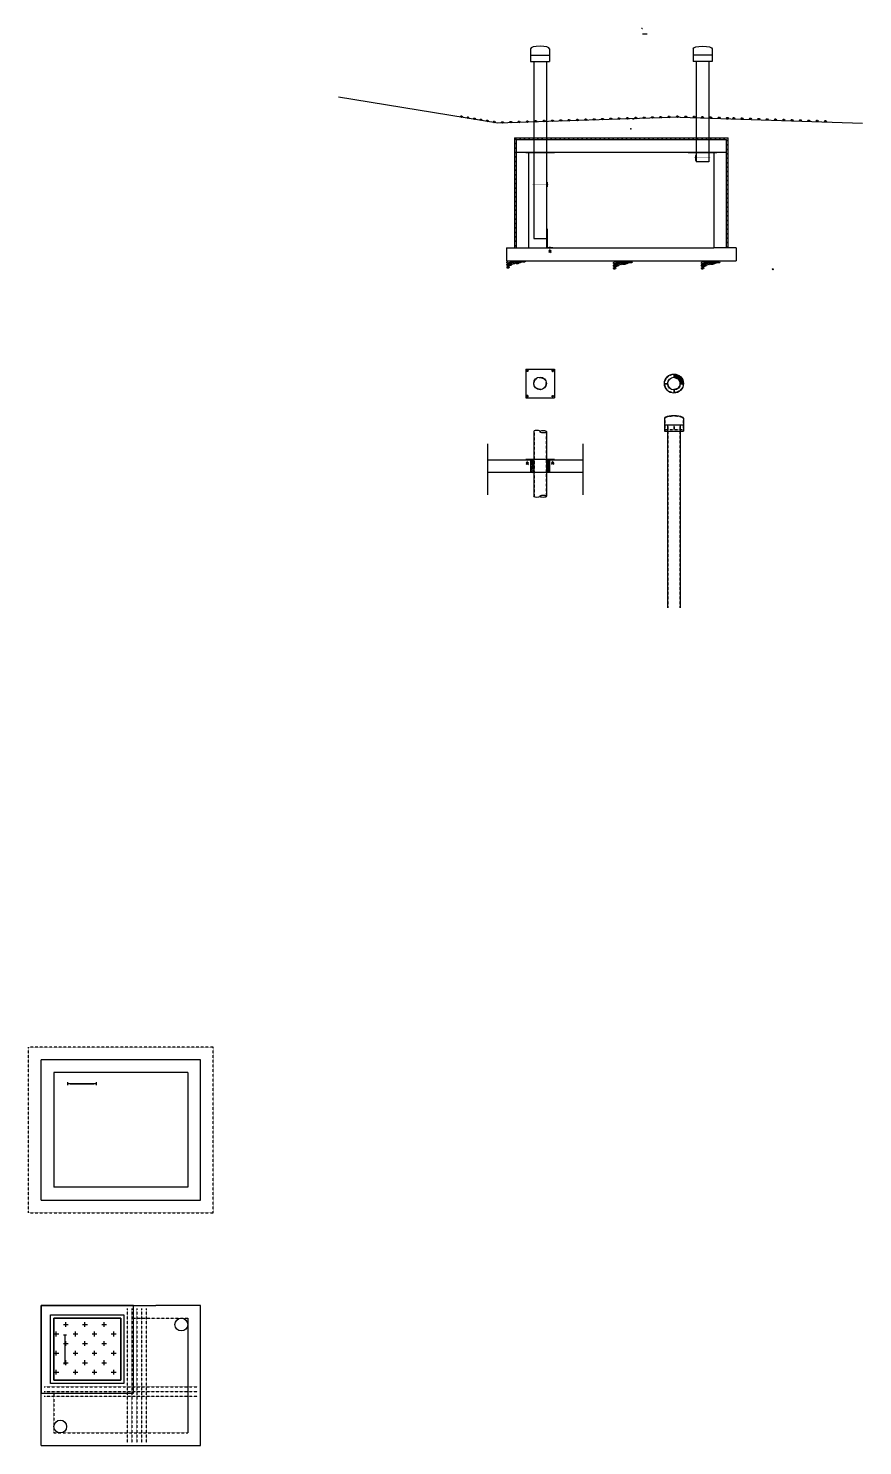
# Model space of a CAD drawing. Header units: inches. Extents: x -154 to 4403, y -620 to 1083.
# Drawn here: x 1272 to 1795, y 194 to 1083 of the extents above; entities that cross this region are included whole.
import ezdxf

# ---------------------------------------------------------------- set-up
doc = ezdxf.new("R2010")
doc.units = ezdxf.units.IN
doc.header["$MEASUREMENT"] = 0
doc.linetypes.add('HIDDEN2', pattern=[0.1875, 0.125, -0.0625])
doc.linetypes.add('MDASH17', pattern=[0.09375, 0.0625, -0.03125])
for name, color, linetype in [('COE-01', 1, 'Continuous'), ('COE-01-HIDDEN', 1, 'HIDDEN2'), ('COE-02', 2, 'Continuous'), ('COE-03', 3, 'Continuous'), ('COE-04', 4, 'Continuous'), ('MEXIST', 214, 'MDASH17'), ('S-DETL-PN01-HIDE', 3, 'HIDDEN2'), ('S-DETL-PN02', 4, 'Continuous'), ('S-DETL-PN03', 1, 'Continuous'), ('S-FOOTING', 2, 'HIDDEN2'), ('SNFILL', 3, 'Continuous'), ('UTILIDOR', 164, 'Continuous')]:
    doc.layers.add(name, color=color, linetype=linetype)

# ---------------------------------------------------------------- blocks, each defined once
blk = doc.blocks.new('structural_fill')
at = {"layer": 'SNFILL'}
for points in [[(0, -2.57), (0.05, -2.28), (0.2, -1.99), (0.4, -1.69), (0.7, -1.57), (1.3, -1.57), (1.59, -1.69), (1.89, -1.86), (1.75, -2.16), (1.44, -2.4), (1.15, -2.51), (0.85, -2.64), (0.55, -2.64), (0.25, -2.57), (0.05, -2.51)], [(0.1, -1.27), (0.05, -0.98), (0.15, -0.68), (0.4, -0.38), (0.7, -0.2), (1, -0.14), (1.59, -0.14), (1.89, -0.2), (2.19, -0.33), (2.39, -0.62), (2.19, -0.92), (1.89, -1.15), (1.59, -1.27), (1.3, -1.33), (1, -1.39), (0.7, -1.45), (0.4, -1.45), (0.1, -1.33), (0.05, -1.33)], [(0.11, -3.6), (0.11, -3.34), (0.22, -3.09), (0.54, -2.83), (0.81, -2.77), (1.08, -2.7), (1.34, -2.7), (1.61, -2.83), (1.61, -3.09), (1.56, -3.34), (1.29, -3.53), (1.02, -3.6), (0.76, -3.66), (0.48, -3.72), (0.22, -3.72), (0.11, -3.66)], [(0.16, -4.62), (0.11, -4.36), (0.22, -4.11), (0.48, -3.98), (0.76, -3.85), (1.29, -3.85), (1.56, -3.98), (1.56, -4.23), (1.34, -4.49), (1.08, -4.62), (0.81, -4.74), (0.54, -4.74), (0.27, -4.68), (0.16, -4.68)], [(1.93, -3.02), (1.66, -2.9), (1.56, -2.64), (1.61, -2.39), (1.88, -2.19), (2.15, -2.13), (2.41, -2), (2.68, -2), (2.95, -2.13), (3.01, -2.39), (2.9, -2.64), (2.74, -2.9), (2.47, -2.96), (2.2, -2.96), (1.99, -3.02)], [(1.99, -1.94), (1.83, -1.68), (1.83, -1.43), (1.99, -1.17), (2.26, -1.11), (2.79, -1.11), (2.95, -1.37), (2.84, -1.62), (2.58, -1.75), (2.31, -1.81), (2.04, -1.88), (1.99, -1.88)], [(2.72, -0.05), (3, -0.14), (3.25, -0.41), (3.27, -0.68), (3.11, -0.95), (2.84, -1), (2.57, -0.89), (2.38, -0.62), (2.32, -0.35), (2.54, -0.08), (2.72, -0.03)], [(3.36, -1), (3.63, -0.97), (3.91, -1.03), (4.09, -1.3), (4.2, -1.57), (4.13, -1.84), (3.86, -2.11), (3.56, -2.22), (3, -2.22), (2.75, -1.95), (2.81, -1.68), (2.97, -1.4), (3.2, -1.14), (3.34, -1.03)], [(4.13, 0), (4.41, -0.03), (4.68, -0.11), (4.86, -0.38), (4.77, -0.65), (4.5, -0.87), (4.22, -0.92), (3.95, -0.95), (3.68, -0.92), (3.4, -0.76), (3.27, -0.48), (3.4, -0.22), (3.68, -0.11), (3.95, -0.03), (4.2, 0)], [(5.21, -1.62), (4.94, -1.88), (4.67, -1.94), (4.4, -1.81), (4.29, -1.55), (4.29, -1.3), (4.4, -1.04), (4.67, -0.86), (4.94, -0.79), (5.21, -0.79), (5.53, -0.73), (5.79, -0.73), (5.96, -0.98), (5.9, -1.24), (5.74, -1.49), (5.47, -1.49), (5.31, -1.55)], [(6.09, 0), (6.36, -0.05), (6.63, -0.19), (6.68, -0.46), (6.4, -0.59), (6.13, -0.62), (5.86, -0.65), (5.59, -0.68), (5.32, -0.68), (5.04, -0.59), (4.9, -0.33), (5.18, -0.11), (5.45, -0.05), (5.72, -0.03), (6, 0), (6.09, 0)], [(6.78, -1.09), (7.07, -1.15), (7.38, -1.27), (7.52, -1.57), (7.23, -1.8), (6.93, -1.86), (6.63, -1.86), (6.33, -1.92), (6.03, -1.92), (5.74, -1.8), (5.79, -1.51), (6.08, -1.39), (6.38, -1.27), (6.68, -1.15), (6.73, -1.15)], [(6.77, -0.62), (7.04, -0.7), (7, -0.97), (6.72, -1.14), (6.45, -1.19), (6.18, -1.19), (5.91, -0.92), (6.09, -0.65), (6.36, -0.59), (6.63, -0.59), (6.77, -0.62)], [(7.45, -0.03), (7.75, -0.08), (8.02, -0.22), (8.13, -0.48), (7.86, -0.73), (7.59, -0.84), (7.31, -0.87), (7.04, -0.76), (6.98, -0.48), (7.07, -0.22), (7.34, -0.08), (7.43, -0.03)], [(8.02, -0.86), (8.31, -0.92), (8.66, -1.04), (8.56, -1.33), (8.27, -1.39), (7.97, -1.39), (7.38, -1.27), (7.32, -0.98), (7.62, -0.86), (7.92, -0.86)], [(9.31, -0.03), (9.61, -0.15), (9.9, -0.39), (9.95, -0.68), (9.66, -0.86), (9.36, -0.92), (9.06, -0.98), (8.47, -0.86), (8.12, -0.74), (8.17, -0.44), (8.22, -0.15), (8.51, -0.09), (8.81, -0.03), (9.36, -0.03)], [(11.19, -0.03), (11.49, -0.21), (11.69, -0.5), (11.39, -0.74), (11.09, -0.86), (10.2, -0.86), (9.95, -0.56), (10, -0.27), (10.3, -0.15), (10.6, -0.09), (10.9, -0.09), (11.09, -0.03)]]:
    blk.add_lwpolyline(points, dxfattribs=at)

msp = doc.modelspace()

# ---------------------------------------------------------------- hatches: boundary and pattern name
at = {"layer": 'COE-01'}
h = msp.add_hatch(dxfattribs=at)
h.set_pattern_fill('ANSI31', color=256, scale=15.748, style=0)
h.set_pattern_definition([(45, (-118.3317, 1246.8891), (-1.3919397, 1.3919397), [])])
h.paths.add_polyline_path([(1711.05, 1014.39), (1699.05, 1014.39), (1699.05, 1013.39), (1710.05, 1013.39), (1710.05, 945.39), (1711.05, 945.39)])
h.paths.add_polyline_path([(1699.05, 1014.39), (1691.05, 1014.39), (1691.05, 1013.39), (1699.05, 1013.39)])
h.paths.add_polyline_path([(1691.05, 1014.39), (1597.04, 1014.39), (1597.04, 1013.39), (1691.05, 1013.39)])
h.paths.add_polyline_path([(1597.04, 1014.39), (1589.04, 1014.39), (1589.04, 1013.39), (1597.04, 1013.39)])
h.paths.add_polyline_path([(1589.04, 1014.39), (1577.04, 1014.39), (1577.04, 945.39), (1578.04, 945.39), (1578.04, 1013.39), (1589.04, 1013.39)])
h = msp.add_hatch(dxfattribs=at)
h.set_pattern_fill('ANSI37', color=256, scale=3, angle=45, style=0)
h.set_pattern_definition([(90, (-16528717.33643, -47521454.5182), (-0.375, 6e-17), []), (180, (-16528717.33643, -47521454.5182), (-6e-17, -0.375), [])])
h.paths.add_polyline_path([(1677.19, 866.06), (1677.19, 864.31, -0.396021), (1681.06, 860.44), (1682.81, 860.44, 0.401535)])
h = msp.add_hatch(dxfattribs=at)
h.set_pattern_fill('ANSI31', color=256, style=0)
h.set_pattern_definition([(45, (-16528717.33643, -47521454.51821), (-0.08838834764832, 0.08838834764832), [])])
h.paths.add_polyline_path([(1599.04, 812.5), (1597.04, 812.5), (1597.04, 809.72), (1599.04, 809.72)])
h.paths.add_polyline_path([(1589.04, 812.5), (1587.04, 812.5), (1587.04, 809.72), (1589.04, 809.72)])
h = msp.add_hatch(dxfattribs=at)
h.set_pattern_fill('ANSI31', color=256, scale=6, style=0)
h.set_pattern_definition([(45, (-16528717.3364, -47521454.5182), (-0.53033008589, 0.53033008589), [])])
h.paths.add_polyline_path([(1599.04, 809.72), (1597.04, 809.72), (1597.04, 804.5), (1599.04, 804.5)])
h.paths.add_polyline_path([(1589.04, 809.72), (1587.04, 809.72), (1587.04, 804.5), (1589.04, 804.5)])
at = {"layer": 'S-DETL-PN03'}
h = msp.add_hatch(dxfattribs=at)
h.set_pattern_fill('CROSS', color=256, scale=24, style=0)
h.set_pattern_definition([(0, (1287.99, 0), (6, 6), [3, -9]), (90, (1289.49, -1.5), (-6, 6), [3, -9])])
h.paths.add_polyline_path([(1329.94, 273.94), (1287.94, 273.94), (1287.94, 234.94), (1329.94, 234.94)])

# ---------------------------------------------------------------- linework, layer by layer
for p, q in [((1287.94, 428.05), (1287.94, 356.05)), ((1287.94, 428.05), (1287.94, 392.05)), ((1371.94, 428.05), (1371.94, 356.05)), ((1298.19, 421.05), (1312.94, 421.05)), ((1371.94, 273.94), (1371.94, 201.94))]:
    msp.add_line(p, q)
at = {"layer": 'COE-01'}
for p, q in [((1587.04, 1070.39), (1587.04, 1062.39)), ((1599.04, 1070.39), (1599.04, 1062.39)), ((1689.05, 1070.39), (1689.05, 1062.39)), ((1701.05, 1070.39), (1701.05, 1062.39)), ((1587.04, 1066.39), (1599.04, 1066.39)), ((1587.04, 1062.39), (1599.04, 1062.39)), ((1589.04, 1062.39), (1589.04, 951.39)), ((1597.04, 1062.39), (1597.04, 951.39)), ((1701.05, 1066.39), (1689.05, 1066.39)), ((1701.05, 1062.39), (1689.05, 1062.39)), ((1691.05, 1062.39), (1691.05, 999.39)), ((1699.05, 1062.39), (1699.05, 999.39)), ((1651.05, 1026.39), (1652.05, 1026.39)), ((1710.05, 1026.39), (1711.05, 1026.39)), ((1577.04, 1014.39), (1711.05, 1014.39)), ((1577.04, 1014.39), (1577.04, 945.39)), ((1584.04, 1005.39), (1584.04, 1005.14)), ((1602.04, 1005.39), (1602.04, 1005.14)), ((1686.05, 1005.39), (1686.05, 1005.14)), ((1704.05, 1005.39), (1704.05, 1005.14)), ((1589.04, 951.39), (1597.04, 951.39)), ((1671.06, 838.51), (1671.06, 830.51)), ((1683.06, 838.51), (1683.06, 830.51)), ((1589.04, 830.18), (1589.04, 789.63)), ((1597.04, 830.18), (1597.04, 789.63)), ((1671.06, 834.51), (1683.06, 834.51)), ((1671.06, 830.51), (1683.06, 830.51)), ((1673.06, 834.51), (1673.06, 719.51)), ((1681.06, 834.51), (1681.06, 719.51)), ((1584.04, 812.5), (1584.04, 812.75)), ((1587.04, 812.5), (1587.04, 804.5)), ((1587.04, 809.72), (1589.04, 809.72)), ((1597.04, 809.72), (1599.04, 809.72)), ((1599.04, 812.5), (1599.04, 804.5)), ((1602.04, 812.5), (1602.04, 812.75)), ((1296.57, 422.05), (1296.57, 420.05)), ((1314.57, 421.05), (1296.57, 421.05)), ((1314.57, 422.05), (1314.57, 420.05)), ((1293.94, 263.44), (1295.94, 263.44)), ((1294.94, 263.44), (1294.94, 245.44)), ((1293.94, 245.44), (1295.94, 245.44))]:
    msp.add_line(p, q, dxfattribs=at)
at = {"layer": 'COE-01', "linetype": 'Continuous'}
msp.add_line((1711.05, 945.39), (1711.05, 1014.39), dxfattribs=at)
at = {"layer": 'COE-01'}
for points in [[(1681.05, 1027.38), (1566.61, 1023.6), (1466.52, 1039.97)], [(1681.05, 1027.38), (1795.48, 1023.6)], [(1602.04, 1005.39), (1584.04, 1005.39)], [(1602.04, 1005.14), (1584.04, 1005.14)], [(1704.05, 1005.39), (1686.05, 1005.39)], [(1704.05, 1005.14), (1686.05, 1005.14)], [(1699.05, 999.39), (1691.05, 999.39)], [(1602.04, 812.75), (1584.04, 812.75)], [(1602.04, 804.5), (1584.04, 804.5)]]:
    msp.add_lwpolyline(points, dxfattribs=at)
for centre, major_axis, ratio, start_param, end_param in [((1593.04, 1070.39), (-6, 0), 0.261383, 3.141593, 6.283185), ((1677.06, 838.51), (6, 0), 0.261383, 0, 3.141593), ((1591.04, 830.18), (2, 0), 0.377188, 0, 3.141593)]:
    msp.add_ellipse(centre, major_axis=major_axis, ratio=ratio, start_param=start_param, end_param=end_param, dxfattribs=at)
at = {"layer": 'COE-01', "extrusion": (0, 0, -1)}
for centre, major_axis, ratio, start_param, end_param in [((1695.05, 1070.39), (6, 0), 0.261383, 3.141593, 6.283185), ((1591.04, 789.63), (2, 0), 0.377188, 0, 3.141593)]:
    msp.add_ellipse(centre, major_axis=major_axis, ratio=ratio, start_param=start_param, end_param=end_param, dxfattribs=at)
at = {"layer": 'COE-01'}
for centre in [(1595.04, 830.18), (1595.04, 789.63)]:
    msp.add_ellipse(centre, major_axis=(2, 0), ratio=0.377188, dxfattribs=at)
at = {"layer": 'COE-01-HIDDEN'}
for p, q in [((1671.31, 838.51), (1671.31, 830.51)), ((1682.81, 838.51), (1682.81, 830.51)), ((1589.29, 830.54), (1589.29, 789.26)), ((1596.79, 829.81), (1596.79, 790)), ((1671.31, 831.39), (1682.81, 831.39)), ((1673.31, 834.51), (1673.31, 719.51)), ((1676.94, 831.51), (1677.19, 831.51)), ((1680.81, 834.51), (1680.81, 719.51)), ((1333.94, 279.94), (1333.94, 195.94)), ((1336.94, 279.94), (1336.94, 195.94)), ((1339.94, 279.94), (1339.94, 195.94)), ((1342.94, 279.94), (1342.94, 195.94)), ((1345.94, 279.94), (1345.94, 195.94)), ((1281.94, 230.94), (1377.94, 230.94)), ((1281.94, 227.94), (1377.94, 227.94)), ((1281.94, 224.94), (1377.94, 224.94))]:
    msp.add_line(p, q, dxfattribs=at)
for points in [[(1676.94, 834.51), (1676.94, 831.51)], [(1677.19, 834.51), (1677.19, 831.51)]]:
    msp.add_lwpolyline(points, dxfattribs=at)
for centre, radius in [((1593.04, 860.39), 3.75), ((1677.06, 860.31), 5.75), ((1677.06, 860.31), 3.75)]:
    msp.add_circle(centre, radius, dxfattribs=at)
msp.add_open_spline([(1682.81, 838.51), (1682.81, 838.55), (1682.8, 838.58), (1682.74, 838.68), (1682.69, 838.74), (1682.52, 838.88), (1682.41, 838.95), (1681.95, 839.18), (1681.49, 839.33), (1680.37, 839.58), (1679.71, 839.68), (1677.92, 839.84), (1676.73, 839.86), (1674.51, 839.71), (1673.48, 839.55), (1672.35, 839.23), (1672.04, 839.11), (1671.62, 838.89), (1671.48, 838.79), (1671.35, 838.65), (1671.33, 838.6), (1671.31, 838.54), (1671.31, 838.53), (1671.31, 838.51)], degree=3, knots=[0, 0, 0, 0, 0.160276, 0.160276, 0.320553, 0.320553, 0.480829, 0.480829, 0.858996, 0.858996, 1.237163, 1.237163, 1.816629, 1.816629, 2.396095, 2.396095, 2.678343, 2.678343, 2.910671, 2.910671, 3.070584, 3.070584, 3.141593, 3.141593, 3.141593, 3.141593], dxfattribs=at)
at = {"layer": 'COE-02'}
for p, q in [((1597.04, 953.22), (1597.41, 953.55)), ((1597.04, 953.05), (1597.41, 953.38)), ((1597.04, 947.55), (1597.41, 947.89)), ((1597.04, 947.38), (1597.41, 947.72))]:
    msp.add_line(p, q, dxfattribs=at)
for points in [[(1543.77, 1027.33), (1542.98, 1028.13)], [(1543.77, 1027.33), (1543.77, 1028.46)], [(1543.77, 1027.33), (1544.57, 1028.13)], [(1547.86, 1026.66), (1547.06, 1027.46)], [(1547.86, 1026.66), (1547.86, 1027.79)], [(1547.86, 1026.66), (1548.65, 1027.46)], [(1551.94, 1026), (1551.15, 1026.79)], [(1551.94, 1026), (1551.94, 1027.12)], [(1551.94, 1026), (1552.74, 1026.79)], [(1556.03, 1025.33), (1555.23, 1026.12)], [(1556.03, 1025.33), (1556.03, 1026.45)], [(1556.03, 1025.33), (1556.82, 1026.12)], [(1560.11, 1024.66), (1559.31, 1025.45)], [(1560.11, 1024.66), (1560.11, 1025.78)], [(1560.11, 1024.66), (1560.9, 1025.45)], [(1564.19, 1023.99), (1563.4, 1024.79)], [(1564.19, 1023.99), (1564.19, 1025.12)], [(1564.19, 1023.99), (1564.99, 1024.79)], [(1569.42, 1023.69), (1568.63, 1024.48)], [(1569.42, 1023.69), (1569.42, 1024.81)], [(1569.42, 1023.69), (1570.22, 1024.48)], [(1574.66, 1023.86), (1573.86, 1024.66)], [(1574.66, 1023.86), (1574.66, 1024.99)], [(1574.66, 1023.86), (1575.45, 1024.66)], [(1579.89, 1024.03), (1579.09, 1024.83)], [(1579.89, 1024.03), (1579.89, 1025.16)], [(1579.89, 1024.03), (1580.68, 1024.83)], [(1585.12, 1024.21), (1584.32, 1025)], [(1585.12, 1024.21), (1585.12, 1025.33)], [(1585.12, 1024.21), (1585.92, 1025)], [(1590.35, 1024.38), (1589.56, 1025.18)], [(1590.35, 1024.38), (1590.35, 1025.51)], [(1590.35, 1024.38), (1591.15, 1025.18)], [(1595.58, 1024.55), (1594.79, 1025.35)], [(1595.58, 1024.55), (1595.58, 1025.68)], [(1595.58, 1024.55), (1596.38, 1025.35)], [(1600.82, 1024.73), (1600.02, 1025.52)], [(1600.82, 1024.73), (1600.82, 1025.85)], [(1600.82, 1024.73), (1601.61, 1025.52)], [(1606.05, 1024.9), (1605.25, 1025.69)], [(1606.05, 1024.9), (1606.05, 1026.02)], [(1606.05, 1024.9), (1606.84, 1025.69)], [(1611.28, 1025.07), (1610.48, 1025.87)], [(1611.28, 1025.07), (1611.28, 1026.2)], [(1611.28, 1025.07), (1612.08, 1025.87)], [(1616.51, 1025.24), (1615.72, 1026.04)], [(1616.51, 1025.24), (1616.51, 1026.37)], [(1616.51, 1025.24), (1617.31, 1026.04)], [(1621.74, 1025.42), (1620.95, 1026.21)], [(1621.74, 1025.42), (1621.74, 1026.54)], [(1621.74, 1025.42), (1622.54, 1026.21)], [(1626.98, 1025.59), (1626.18, 1026.39)], [(1626.98, 1025.59), (1626.98, 1026.72)], [(1626.98, 1025.59), (1627.77, 1026.39)], [(1632.21, 1025.76), (1631.41, 1026.56)], [(1632.21, 1025.76), (1632.21, 1026.89)], [(1632.21, 1025.76), (1633, 1026.56)], [(1637.44, 1025.94), (1636.64, 1026.73)], [(1637.44, 1025.94), (1637.44, 1027.06)], [(1637.44, 1025.94), (1638.24, 1026.73)], [(1642.67, 1026.11), (1641.88, 1026.9)], [(1642.67, 1026.11), (1642.67, 1027.23)], [(1642.67, 1026.11), (1643.47, 1026.9)], [(1647.9, 1026.28), (1647.11, 1027.08)], [(1647.9, 1026.28), (1647.9, 1027.41)], [(1647.9, 1026.28), (1648.7, 1027.08)], [(1653.14, 1026.46), (1652.34, 1027.25)], [(1653.14, 1026.46), (1653.14, 1027.58)], [(1653.14, 1026.46), (1653.93, 1027.25)], [(1658.37, 1026.63), (1657.57, 1027.42)], [(1658.37, 1026.63), (1658.37, 1027.75)], [(1658.37, 1026.63), (1659.16, 1027.42)], [(1663.6, 1026.8), (1662.8, 1027.6)], [(1663.6, 1026.8), (1663.6, 1027.93)], [(1663.6, 1026.8), (1664.4, 1027.6)], [(1668.83, 1026.97), (1668.04, 1027.77)], [(1668.83, 1026.97), (1668.83, 1028.1)], [(1668.83, 1026.97), (1669.63, 1027.77)], [(1674.06, 1027.15), (1673.27, 1027.94)], [(1674.06, 1027.15), (1674.06, 1028.27)], [(1674.06, 1027.15), (1674.86, 1027.94)], [(1679.3, 1027.32), (1678.5, 1028.12)], [(1679.3, 1027.32), (1679.3, 1028.44)], [(1679.3, 1027.32), (1680.09, 1028.12)], [(1684.52, 1027.26), (1683.72, 1028.06)], [(1684.52, 1027.26), (1684.52, 1028.39)], [(1684.52, 1027.26), (1685.32, 1028.06)], [(1689.74, 1027.09), (1688.94, 1027.89)], [(1689.74, 1027.09), (1689.74, 1028.22)], [(1689.74, 1027.09), (1690.53, 1027.89)], [(1694.96, 1026.92), (1694.16, 1027.71)], [(1694.96, 1026.92), (1694.96, 1028.04)], [(1694.96, 1026.92), (1695.75, 1027.71)], [(1700.18, 1026.75), (1699.38, 1027.54)], [(1700.18, 1026.75), (1700.18, 1027.87)], [(1700.18, 1026.75), (1700.97, 1027.54)], [(1705.39, 1026.57), (1704.6, 1027.37)], [(1705.39, 1026.57), (1705.39, 1027.7)], [(1705.39, 1026.57), (1706.19, 1027.37)], [(1710.61, 1026.4), (1709.82, 1027.2)], [(1710.61, 1026.4), (1710.61, 1027.53)], [(1710.61, 1026.4), (1711.41, 1027.2)], [(1714.59, 1026.28), (1713.79, 1027.08)], [(1714.59, 1026.28), (1714.59, 1027.41)], [(1714.59, 1026.28), (1715.38, 1027.08)], [(1719.82, 1026.11), (1719.03, 1026.9)], [(1719.82, 1026.11), (1719.82, 1027.23)], [(1719.82, 1026.11), (1720.62, 1026.9)], [(1725.05, 1025.94), (1724.26, 1026.73)], [(1725.05, 1025.94), (1725.05, 1027.06)], [(1725.05, 1025.94), (1725.85, 1026.73)], [(1730.29, 1025.76), (1729.49, 1026.56)], [(1730.29, 1025.76), (1730.29, 1026.89)], [(1730.29, 1025.76), (1731.08, 1026.56)], [(1735.52, 1025.59), (1734.72, 1026.39)], [(1735.52, 1025.59), (1735.52, 1026.72)], [(1735.52, 1025.59), (1736.31, 1026.39)], [(1740.75, 1025.42), (1739.95, 1026.21)], [(1740.75, 1025.42), (1740.75, 1026.54)], [(1740.75, 1025.42), (1741.54, 1026.21)], [(1745.98, 1025.24), (1745.19, 1026.04)], [(1745.98, 1025.24), (1745.98, 1026.37)], [(1745.98, 1025.24), (1746.78, 1026.04)], [(1751.21, 1025.07), (1750.42, 1025.87)], [(1751.21, 1025.07), (1751.21, 1026.2)], [(1751.21, 1025.07), (1752.01, 1025.87)], [(1756.44, 1024.9), (1755.65, 1025.69)], [(1756.44, 1024.9), (1756.44, 1026.02)], [(1756.44, 1024.9), (1757.24, 1025.69)], [(1761.68, 1024.73), (1760.88, 1025.52)], [(1761.68, 1024.73), (1761.68, 1025.85)], [(1761.68, 1024.73), (1762.47, 1025.52)], [(1766.91, 1024.55), (1766.11, 1025.35)], [(1766.91, 1024.55), (1766.91, 1025.68)], [(1766.91, 1024.55), (1767.7, 1025.35)], [(1772.14, 1024.38), (1771.35, 1025.18)], [(1772.14, 1024.38), (1772.14, 1025.51)], [(1772.14, 1024.38), (1772.94, 1025.18)], [(1599.57, 945.39), (1599.68, 945.76)], [(1599.73, 945.39), (1599.84, 945.76)]]:
    msp.add_lwpolyline(points, dxfattribs=at)
for centre in [(1367.94, 269.94), (1291.95, 205.94)]:
    msp.add_circle(centre, 4, dxfattribs=at)
at = {"layer": 'COE-03'}
for p, q in [((1578.04, 1013.39), (1578.04, 945.39)), ((1578.04, 1013.39), (1710.05, 1013.39)), ((1702.05, 1005.39), (1702.05, 945.39)), ((1690.55, 1003.37), (1690.55, 1000.37)), ((1597.54, 986.72), (1597.54, 983.72)), ((1572.04, 945.39), (1572.04, 937.39)), ((1572.04, 945.39), (1588.05, 945.39)), ((1588.05, 945.39), (1702.05, 945.39)), ((1716.05, 945.39), (1702.05, 945.39)), ((1716.05, 945.39), (1716.05, 937.39)), ((1572.04, 937.39), (1716.05, 937.39)), ((1584.04, 869.39), (1584.04, 851.39)), ((1584.04, 869.39), (1602.04, 869.39)), ((1602.04, 869.39), (1602.04, 851.39)), ((1584.04, 851.39), (1602.04, 851.39)), ((1559.99, 812.5), (1589.29, 812.5)), ((1596.79, 812.5), (1619.84, 812.5))]:
    msp.add_line(p, q, dxfattribs=at)
at = {"layer": 'COE-03', "linetype": 'Continuous'}
msp.add_line((1710.05, 945.39), (1710.05, 1013.39), dxfattribs=at)
at = {"layer": 'COE-03'}
for points in [[(1710.05, 1005.39), (1578.04, 1005.39)], [(1586.04, 945.39), (1586.04, 1005.39)], [(1691.05, 1003.37), (1690.55, 1003.37)], [(1691.05, 1000.37), (1690.55, 1000.37)], [(1597.04, 986.72), (1597.54, 986.72)], [(1597.04, 983.72), (1597.54, 983.72)], [(1676.94, 866.06), (1676.94, 864.31)], [(1677.19, 866.06), (1677.19, 864.31)], [(1671.31, 860.44), (1673.06, 860.44)], [(1671.31, 860.19), (1673.06, 860.19)], [(1676.94, 856.31), (1676.94, 854.56)], [(1677.19, 856.31), (1677.19, 854.56)], [(1681.06, 860.44), (1682.81, 860.44)], [(1681.06, 860.19), (1682.81, 860.19)], [(1619.84, 804.5), (1559.99, 804.5)]]:
    msp.add_lwpolyline(points, dxfattribs=at)
for centre, radius in [((1593.04, 860.39), 4), ((1677.06, 860.31), 6), ((1677.06, 860.31), 4)]:
    msp.add_circle(centre, radius, dxfattribs=at)
at = {"layer": 'COE-04'}
for p, q in [((1597.04, 957.39), (1597.41, 957.39)), ((1597.04, 957.39), (1597.04, 945.39)), ((1597.41, 957.39), (1597.41, 945.76)), ((1597.41, 945.76), (1601.04, 945.76)), ((1599.23, 944.19), (1598.47, 943.51)), ((1599.23, 943.71), (1598.47, 943.02)), ((1599.23, 943.22), (1598.47, 942.54)), ((1599.23, 944.19), (1599.98, 943.51)), ((1599.23, 943.71), (1599.98, 943.02)), ((1599.23, 943.22), (1599.98, 942.54)), ((1601.04, 945.76), (1601.04, 945.39)), ((1559.99, 822.46), (1559.99, 790.48)), ((1619.84, 822.46), (1619.84, 790.48)), ((1585.04, 811.18), (1584.28, 810.5)), ((1585.04, 810.7), (1584.28, 810.01)), ((1585.04, 810.21), (1584.28, 809.53)), ((1585.04, 811.18), (1585.79, 810.5)), ((1585.04, 810.7), (1585.79, 810.01)), ((1585.04, 810.21), (1585.79, 809.53)), ((1601.04, 811.18), (1600.28, 810.5)), ((1601.04, 810.7), (1600.28, 810.01)), ((1601.04, 810.21), (1600.28, 809.53)), ((1601.04, 811.18), (1601.79, 810.5)), ((1601.04, 810.7), (1601.79, 810.01)), ((1601.04, 810.21), (1601.79, 809.53))]:
    msp.add_line(p, q, dxfattribs=at)
at = {"layer": 'COE-04', "const_width": 0.25}
for points in [[(1689.64, 1001.87), (1699.88, 1001.87)], [(1598.44, 985.22), (1588.2, 985.22)]]:
    msp.add_lwpolyline(points, dxfattribs=at)
at = {"layer": 'COE-04'}
for points in [[(1599.23, 946.11, 1, 1, 0), (1599.23, 945.76, 0.25, 0.25, 0), (1599.23, 942.76, 0.25, 0.25, 0)], [(1585.04, 813.1, 1, 1, 0), (1585.04, 812.75, 0.25, 0.25, 0), (1585.04, 809.75, 0.25, 0.25, 0)], [(1601.04, 813.1, 1, 1, 0), (1601.04, 812.75, 0.25, 0.25, 0), (1601.04, 809.75, 0.25, 0.25, 0)]]:
    msp.add_lwpolyline(points, format="xyseb", dxfattribs=at)
for points in [[(1585.29, 868.82), (1585.54, 868.39), (1585.29, 867.96), (1584.79, 867.96), (1584.54, 868.39), (1584.79, 868.82)], [(1600.79, 868.82), (1600.54, 868.39), (1600.79, 867.96), (1601.29, 867.96), (1601.54, 868.39), (1601.29, 868.82)], [(1585.29, 851.96), (1585.54, 852.39), (1585.29, 852.82), (1584.79, 852.82), (1584.54, 852.39), (1584.79, 851.96)], [(1600.79, 851.96), (1600.54, 852.39), (1600.79, 852.82), (1601.29, 852.82), (1601.54, 852.39), (1601.29, 851.96)]]:
    msp.add_lwpolyline(points, close=True, dxfattribs=at)
for centre in [(1585.04, 868.39), (1601.04, 868.39), (1585.04, 852.39), (1601.04, 852.39)]:
    msp.add_circle(centre, 0.433, dxfattribs=at)
at = {"layer": 'MEXIST'}
msp.add_line((1657.05, 1083.18), (1656.8, 1083.18), dxfattribs=at)
at = {"layer": 'S-DETL-PN01-HIDE'}
for p, q in [((1337.94, 273.94), (1371.94, 273.94)), ((1371.94, 273.94), (1371.94, 201.94)), ((1287.94, 226.94), (1287.94, 201.94)), ((1287.94, 201.94), (1371.94, 201.94))]:
    msp.add_line(p, q, dxfattribs=at)
at = {"layer": 'S-DETL-PN02'}
for p, q in [((1287.94, 428.05), (1287.94, 356.05)), ((1371.94, 428.05), (1287.94, 428.05)), ((1371.94, 428.05), (1371.94, 356.05)), ((1371.94, 356.05), (1287.94, 356.05))]:
    msp.add_line(p, q, dxfattribs=at)
for points in [[(1279.94, 348.05), (1279.94, 348.05), (1279.94, 436.05), (1279.94, 436.05)], [(1279.94, 348.05), (1379.94, 348.05), (1379.94, 436.05), (1279.94, 436.05)], [(1279.94, 193.94), (1279.94, 193.94), (1279.94, 281.94), (1351.94, 281.94)], [(1279.94, 193.94), (1379.94, 193.94), (1379.94, 281.94), (1351.94, 281.94)]]:
    msp.add_lwpolyline(points, dxfattribs=at)
for points in [[(1279.94, 281.94), (1279.94, 226.94), (1337.94, 226.94), (1337.94, 281.94)], [(1287.94, 273.94), (1287.94, 234.94), (1329.94, 234.94), (1329.94, 273.94)]]:
    msp.add_lwpolyline(points, close=True, dxfattribs=at)
at = {"layer": 'S-DETL-PN03'}
for points in [[(1285.94, 275.94), (1331.94, 275.94), (1331.94, 232.94), (1285.94, 232.94)], [(1287.94, 273.94), (1329.94, 273.94), (1329.94, 234.94), (1287.94, 234.94)]]:
    msp.add_lwpolyline(points, close=True, dxfattribs=at)
at = {"layer": 'S-FOOTING'}
for points in [[(1271.94, 340.05), (1271.94, 340.05), (1271.94, 444.05), (1271.94, 444.05)], [(1271.94, 340.05), (1387.94, 340.05), (1387.94, 444.05), (1271.94, 444.05)]]:
    msp.add_lwpolyline(points, dxfattribs=at)
at = {"layer": 'UTILIDOR'}
for p, q in [((1657.05, 1083.18), (1657.3, 1083.18)), ((1660.3, 1079.54), (1657.3, 1079.54))]:
    msp.add_line(p, q, dxfattribs=at)
msp.add_circle((1739.07, 932.04), 0.292, dxfattribs=at)
msp.add_point((1649.95, 1020.1), dxfattribs=at)

# ---------------------------------------------------------------- block references
at = {"layer": 'COE-03', "xscale": 0.9999979995191097, "yscale": 0.9999979995191097, "zscale": 0.9999979995191097}
for p in [(1572.2, 937.39), (1639.07, 936.85), (1694.24, 936.85)]:
    msp.add_blockref('structural_fill', p, dxfattribs=at)

doc.saveas('drawing.dxf')
